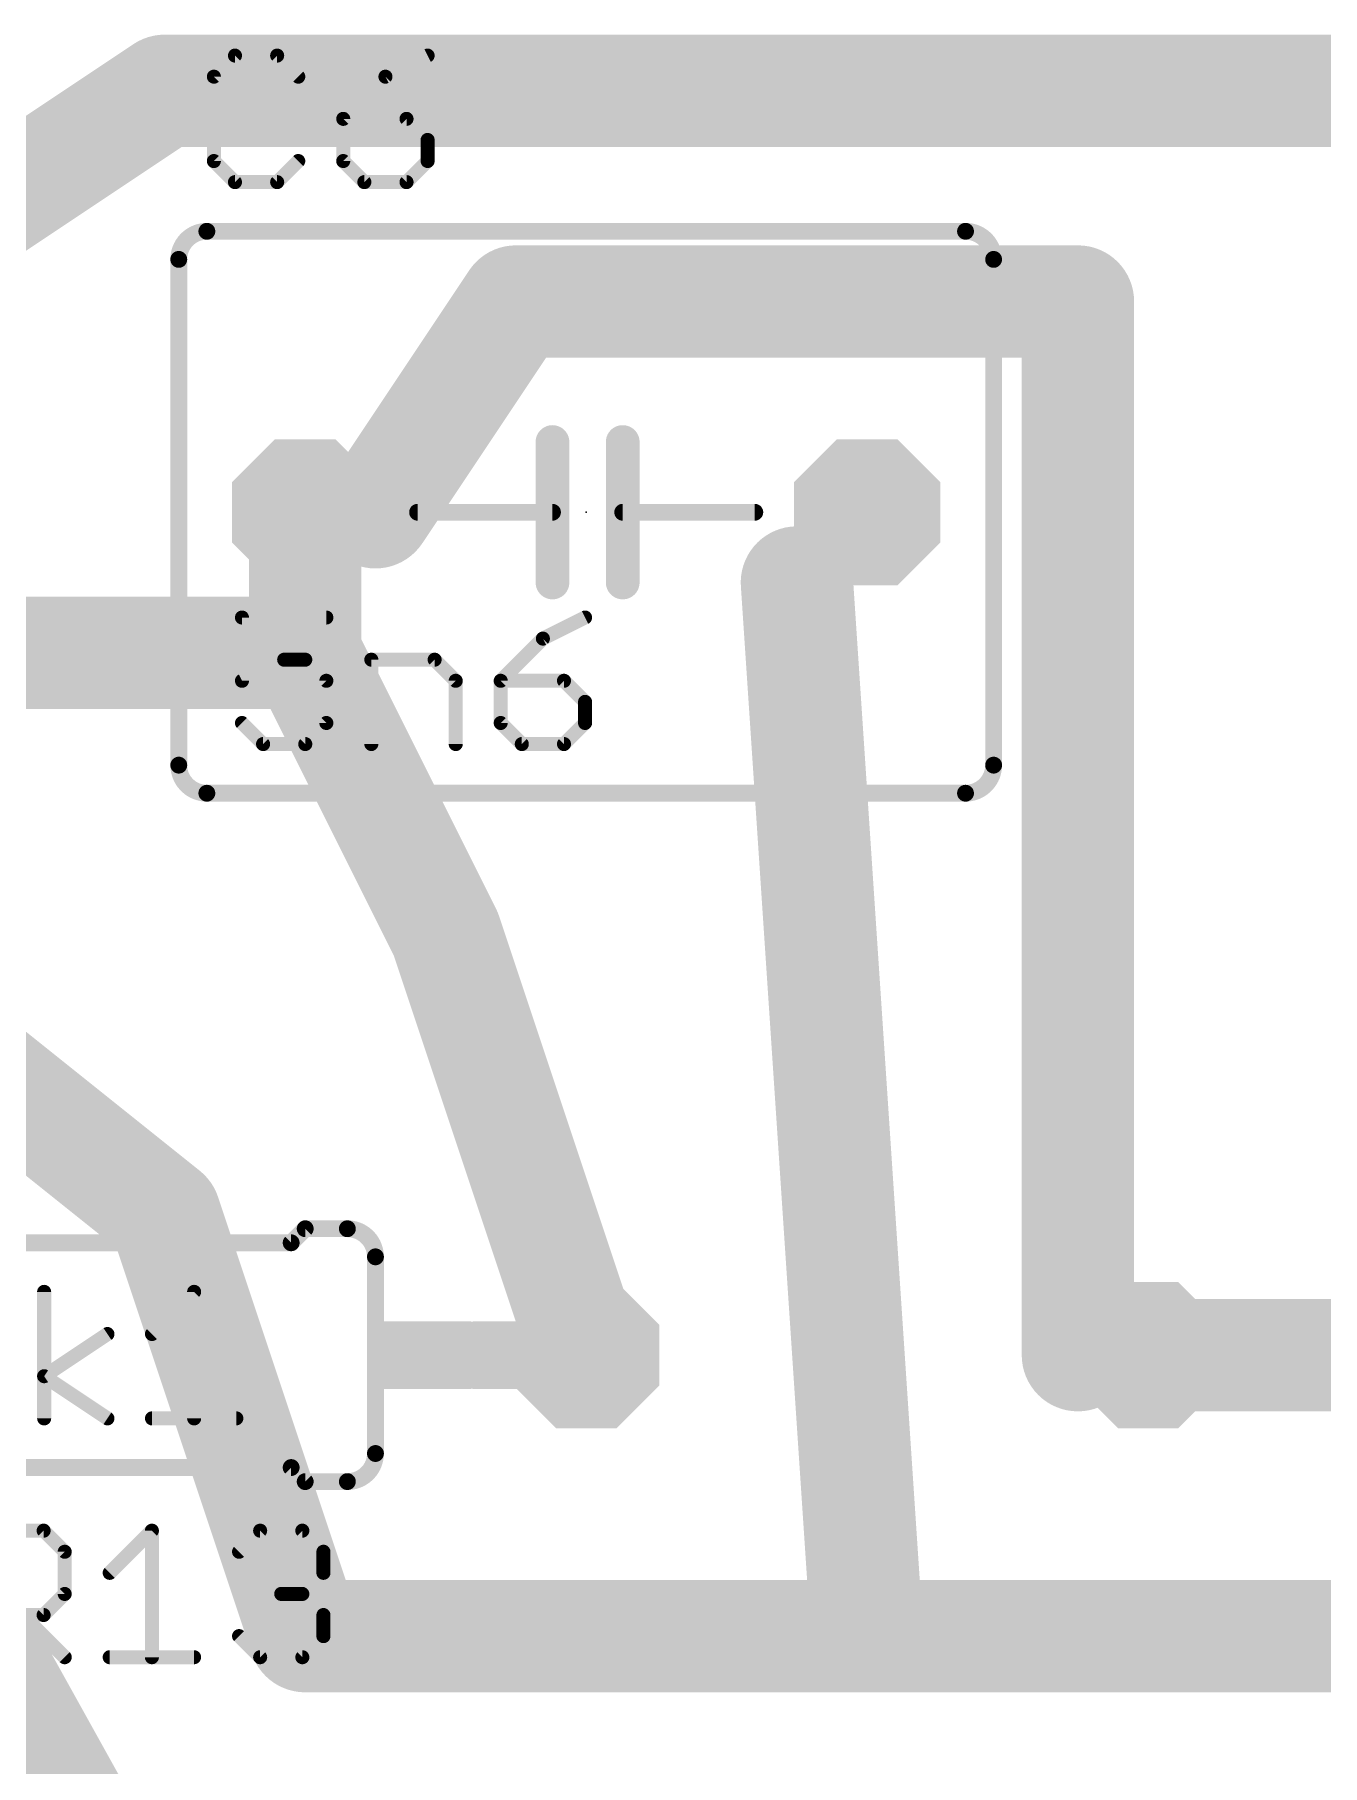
# Model space of a CAD drawing. Extents: x 0 to 4.04, y -0.39 to 3.15.
# Drawn here: x 1.754 to 2.212, y 0.604 to 1.22 of the extents above; entities that cross this region are included whole.
import ezdxf

# ---------------------------------------------------------------- set-up
doc = ezdxf.new("R2010")
doc.units = 0
for name, color, linetype in [('16', 175, 'CONTINUOUS'), ('17', 82, 'CONTINUOUS'), ('21', 253, 'CONTINUOUS'), ('23', 7, 'CONTINUOUS'), ('25', 253, 'CONTINUOUS'), ('27', 253, 'CONTINUOUS'), ('51', 253, 'CONTINUOUS')]:
    doc.layers.add(name, color=color, linetype=linetype)

# ---------------------------------------------------------------- blocks, each defined once
blk = doc.blocks.new('OCTAGONP')
at = {"const_width": 0.5}
blk.add_lwpolyline([(-0.25, -0.103553), (-0.25, 0.103553), (-0.103553, 0.25), (0.103553, 0.25), (0.25, 0.103553), (0.25, -0.103553), (0.103553, -0.25), (-0.103553, -0.25), (-0.25, -0.103553), (-0.25, 0.103553)], dxfattribs=at)
blk = doc.blocks.new('RECT')
blk.add_solid([(-0.5, -0.5), (0.5, -0.5), (-0.5, 0.5), (0.5, 0.5)])

msp = doc.modelspace()

# ---------------------------------------------------------------- linework, layer by layer
at = {"layer": '16'}
for points, const_width in [([(1.65, 1.1), (1.8, 1.2)], 0.04), ([(1.8, 1.2), (2.4, 1.2)], 0.04), ([(1.925, 1.125), (1.875, 1.05)], 0.04), ([(2.125, 1.125), (1.925, 1.125)], 0.04), ([(2.125, 0.75), (2.125, 1.125)], 0.04), ([(1.85, 1.05), (1.85, 1)], 0.04), ([(1.875, 1.05), (1.85, 1.05)], 0.026), ([(2.025, 1.025), (2.05, 1.05)], 0.026), ([(2.05, 0.65), (2.025, 1.025)], 0.04), ([(1.85, 1), (1.65, 1)], 0.04), ([(1.85, 1), (1.9, 0.9)], 0.04), ([(1.8, 0.8), (1.675, 0.9)], 0.04), ([(1.9, 0.9), (1.95, 0.75)], 0.04), ([(1.775, 0.575), (1.65, 0.8)], 0.04), ([(1.85, 0.65), (1.8, 0.8)], 0.04), ([(2.325, 0.75), (2.15, 0.75)], 0.04), ([(2.125, 0.75), (2.15, 0.75)], 0.026), ([(2.05, 0.65), (1.85, 0.65)], 0.04), ([(2.25, 0.65), (2.05, 0.65)], 0.04)]:
    msp.add_lwpolyline(points, dxfattribs=dict(at, const_width=const_width))
for points, const_width in [([(1.8, 1.21, 1), (1.8, 1.19)], 0.02), ([(1.805547, 1.191679, 1), (1.794453, 1.208321)], 0.02), ([(1.925, 1.135, 1), (1.925, 1.115)], 0.02), ([(1.933321, 1.119453, 1), (1.916679, 1.130547)], 0.02), ([(2.135, 1.125, 1), (2.115, 1.125)], 0.02), ([(2.125, 1.115, 1), (2.125, 1.135)], 0.02), ([(1.86, 1.05, 1), (1.84, 1.05)], 0.02), ([(1.85, 1.0565, 1), (1.85, 1.0435)], 0.013), ([(1.866679, 1.055547, 1), (1.883321, 1.044453)], 0.02), ([(1.875, 1.0435, 1), (1.875, 1.0565)], 0.013), ([(2.054596, 1.045404, 1), (2.045404, 1.054596)], 0.013), ([(2.034978, 1.025665, 1), (2.015022, 1.024335)], 0.02), ([(2.020404, 1.029596, 1), (2.029596, 1.020404)], 0.013), ([(1.858944, 1.004472, 1), (1.841056, 0.995528)], 0.02), ([(1.85, 0.99, 1), (1.85, 1.01)], 0.02), ([(1.84, 1, 1), (1.86, 1)], 0.02), ([(1.909487, 0.903162, 1), (1.890513, 0.896838)], 0.02), ([(1.891056, 0.895528, 1), (1.908944, 0.904472)], 0.02), ([(1.809487, 0.803162, 1), (1.790513, 0.796838)], 0.02), ([(1.793753, 0.792191, 1), (1.806247, 0.807809)], 0.02), ([(2.15, 0.76, 1), (2.15, 0.74)], 0.02), ([(1.940513, 0.746838, 1), (1.959487, 0.753162)], 0.02), ([(2.115, 0.75, 1), (2.135, 0.75)], 0.02), ([(2.125, 0.7565, 1), (2.125, 0.7435)], 0.013), ([(2.15, 0.7435, 1), (2.15, 0.7565)], 0.013), ([(1.85, 0.66, 1), (1.85, 0.64)], 0.02), ([(2.05, 0.66, 1), (2.05, 0.64)], 0.02), ([(2.05, 0.64, 1), (2.05, 0.66)], 0.02), ([(1.840513, 0.646838, 1), (1.859487, 0.653162)], 0.02), ([(2.040022, 0.649335, 1), (2.059978, 0.650665)], 0.02)]:
    msp.add_lwpolyline(points, format="xyb", dxfattribs=dict(at, const_width=const_width))
at = {"layer": '21'}
for points, const_width in [([(1.815, 1.15, 0.414214), (1.805, 1.14)], 0.006), ([(1.815, 1.1515, 1), (1.815, 1.1485)], 0.003), ([(1.815, 1.1485, 1), (1.815, 1.1515)], 0.003), ([(2.095, 1.14, 0.414214), (2.085, 1.15)], 0.006), ([(2.085, 1.1515, 1), (2.085, 1.1485)], 0.003), ([(2.085, 1.1485, 1), (2.085, 1.1515)], 0.003), ([(1.8065, 1.14, 1), (1.8035, 1.14)], 0.003), ([(1.8035, 1.14, 1), (1.8065, 1.14)], 0.003), ([(2.0965, 1.14, 1), (2.0935, 1.14)], 0.003), ([(2.0935, 1.14, 1), (2.0965, 1.14)], 0.003), ([(1.941, 1.075, 1), (1.935, 1.075)], 0.006), ([(1.966, 1.075, 1), (1.96, 1.075)], 0.006), ([(1.941, 1.05, 1), (1.935, 1.05)], 0.006), ([(1.966, 1.05, 1), (1.96, 1.05)], 0.006), ([(1.89, 1.0515, 1), (1.89, 1.0485)], 0.003), ([(1.935, 1.05, 1), (1.941, 1.05)], 0.006), ([(1.938, 1.0485, 1), (1.938, 1.0515)], 0.003), ([(1.96, 1.05, 1), (1.966, 1.05)], 0.006), ([(1.963, 1.0515, 1), (1.963, 1.0485)], 0.003), ([(2.01, 1.0485, 1), (2.01, 1.0515)], 0.003), ([(1.935, 1.025, 1), (1.941, 1.025)], 0.006), ([(1.96, 1.025, 1), (1.966, 1.025)], 0.006), ([(1.805, 0.96, 0.414214), (1.815, 0.95)], 0.006), ([(1.8065, 0.96, 1), (1.8035, 0.96)], 0.003), ([(1.8035, 0.96, 1), (1.8065, 0.96)], 0.003), ([(2.085, 0.95, 0.414214), (2.095, 0.96)], 0.006), ([(2.0965, 0.96, 1), (2.0935, 0.96)], 0.003), ([(2.0935, 0.96, 1), (2.0965, 0.96)], 0.003), ([(1.815, 0.9515, 1), (1.815, 0.9485)], 0.003), ([(1.815, 0.9485, 1), (1.815, 0.9515)], 0.003), ([(2.085, 0.9515, 1), (2.085, 0.9485)], 0.003), ([(2.085, 0.9485, 1), (2.085, 0.9515)], 0.003), ([(1.85, 0.7965, 1), (1.85, 0.7935)], 0.003), ([(1.851061, 0.793939, 1), (1.848939, 0.796061)], 0.003), ([(1.875, 0.785, 0.414214), (1.865, 0.795)], 0.006), ([(1.865, 0.7965, 1), (1.865, 0.7935)], 0.003), ([(1.865, 0.7935, 1), (1.865, 0.7965)], 0.003), ([(1.843939, 0.791061, 1), (1.846061, 0.788939)], 0.003), ([(1.845, 0.7885, 1), (1.845, 0.7915)], 0.003), ([(1.8765, 0.785, 1), (1.8735, 0.785)], 0.003), ([(1.8735, 0.785, 1), (1.8765, 0.785)], 0.003), ([(1.865, 0.705, 0.414214), (1.875, 0.715)], 0.006), ([(1.8765, 0.715, 1), (1.8735, 0.715)], 0.003), ([(1.8735, 0.715, 1), (1.8765, 0.715)], 0.003), ([(1.846061, 0.711061, 1), (1.843939, 0.708939)], 0.003), ([(1.845, 0.7085, 1), (1.845, 0.7115)], 0.003), ([(1.85, 0.7065, 1), (1.85, 0.7035)], 0.003), ([(1.848939, 0.703939, 1), (1.851061, 0.706061)], 0.003), ([(1.865, 0.7065, 1), (1.865, 0.7035)], 0.003), ([(1.865, 0.7035, 1), (1.865, 0.7065)], 0.003)]:
    msp.add_lwpolyline(points, format="xyb", dxfattribs=dict(at, const_width=const_width))
for points, const_width in [([(2.085, 1.15), (1.815, 1.15)], 0.006), ([(1.805, 1.14), (1.805, 0.96)], 0.006), ([(2.095, 0.96), (2.095, 1.14)], 0.006), ([(1.938, 1.075), (1.938, 1.05)], 0.012), ([(1.963, 1.075), (1.963, 1.05)], 0.012), ([(1.938, 1.05), (1.938, 1.025)], 0.012), ([(1.963, 1.05), (1.963, 1.025)], 0.012), ([(1.938, 1.05), (1.89, 1.05)], 0.006), ([(1.963, 1.05), (2.01, 1.05)], 0.006), ([(1.815, 0.95), (2.085, 0.95)], 0.006), ([(1.845, 0.79), (1.85, 0.795)], 0.006), ([(1.865, 0.795), (1.85, 0.795)], 0.006), ([(1.655, 0.79), (1.845, 0.79)], 0.006), ([(1.875, 0.785), (1.875, 0.715)], 0.006), ([(1.655, 0.71), (1.845, 0.71)], 0.006), ([(1.845, 0.71), (1.85, 0.705)], 0.006), ([(1.865, 0.705), (1.85, 0.705)], 0.006)]:
    msp.add_lwpolyline(points, dxfattribs=dict(at, const_width=const_width))
at = {"layer": '23'}
msp.add_point((1.95, 1.05), dxfattribs=at)
at = {"layer": '25', "const_width": 0.005}
for points in [[(1.825006, 1.212538), (1.8175, 1.205032)], [(1.840019, 1.212538), (1.825006, 1.212538)], [(1.847526, 1.205032), (1.840019, 1.212538)], [(1.893565, 1.212538), (1.878552, 1.205032)], [(1.8175, 1.205032), (1.8175, 1.175006)], [(1.878552, 1.205032), (1.863539, 1.190019)], [(1.863539, 1.190019), (1.863539, 1.175006)], [(1.886058, 1.190019), (1.863539, 1.190019)], [(1.893565, 1.182513), (1.886058, 1.190019)], [(1.893565, 1.175006), (1.893565, 1.182513)], [(1.8175, 1.175006), (1.825006, 1.1675)], [(1.840019, 1.1675), (1.847526, 1.175006)], [(1.863539, 1.175006), (1.871046, 1.1675)], [(1.886058, 1.1675), (1.893565, 1.175006)], [(1.825006, 1.1675), (1.840019, 1.1675)], [(1.871046, 1.1675), (1.886058, 1.1675)], [(1.734382, 0.687538), (1.756901, 0.687538)], [(1.756901, 0.687538), (1.764408, 0.680032)], [(1.780421, 0.672526), (1.795434, 0.687538)], [(1.795434, 0.687538), (1.795434, 0.6425)], [(1.826461, 0.680032), (1.833967, 0.687538)], [(1.833967, 0.687538), (1.84898, 0.687538)], [(1.84898, 0.687538), (1.856486, 0.680032)], [(1.764408, 0.680032), (1.764408, 0.665019)], [(1.856486, 0.680032), (1.856486, 0.672526)], [(1.856486, 0.672526), (1.84898, 0.665019)], [(1.764408, 0.665019), (1.756901, 0.657513)], [(1.84898, 0.665019), (1.841473, 0.665019)], [(1.84898, 0.665019), (1.856486, 0.657513)], [(1.756901, 0.657513), (1.734382, 0.657513)], [(1.749395, 0.657513), (1.764408, 0.6425)], [(1.856486, 0.657513), (1.856486, 0.650006)], [(1.833967, 0.6425), (1.826461, 0.650006)], [(1.856486, 0.650006), (1.84898, 0.6425)], [(1.780421, 0.6425), (1.810447, 0.6425)], [(1.84898, 0.6425), (1.833967, 0.6425)]]:
    msp.add_lwpolyline(points, dxfattribs=at)
at = {"layer": '25', "const_width": 0.0025}
for points in [[(1.825006, 1.213788, 1), (1.825006, 1.211288)], [(1.82589, 1.211655, 1), (1.824123, 1.213422)], [(1.840903, 1.213422, 1), (1.839135, 1.211655)], [(1.840019, 1.211288, 1), (1.840019, 1.213788)], [(1.894124, 1.21142, 1), (1.893006, 1.213656)], [(1.81875, 1.205032, 1), (1.81625, 1.205032)], [(1.877993, 1.20615, 1), (1.879111, 1.203914)], [(1.879436, 1.204148, 1), (1.877668, 1.205916)], [(1.816616, 1.205916, 1), (1.818384, 1.204148)], [(1.846642, 1.204148, 1), (1.848409, 1.205916)], [(1.864789, 1.190019, 1), (1.862289, 1.190019)], [(1.863539, 1.191269, 1), (1.863539, 1.188769)], [(1.862655, 1.190903, 1), (1.864423, 1.189135)], [(1.886942, 1.190903, 1), (1.885175, 1.189135)], [(1.886058, 1.188769, 1), (1.886058, 1.191269)], [(1.894815, 1.182513, 1), (1.892315, 1.182513)], [(1.892681, 1.181629, 1), (1.894449, 1.183397)], [(1.818384, 1.17589, 1), (1.816616, 1.174123)], [(1.848409, 1.174123, 1), (1.846642, 1.17589)], [(1.864423, 1.17589, 1), (1.862655, 1.174123)], [(1.894449, 1.174123, 1), (1.892681, 1.17589)], [(1.81625, 1.175006, 1), (1.81875, 1.175006)], [(1.862289, 1.175006, 1), (1.864789, 1.175006)], [(1.892315, 1.175006, 1), (1.894815, 1.175006)], [(1.825006, 1.16875, 1), (1.825006, 1.16625)], [(1.824123, 1.166616, 1), (1.82589, 1.168384)], [(1.839135, 1.168384, 1), (1.840903, 1.166616)], [(1.840019, 1.16625, 1), (1.840019, 1.16875)], [(1.871046, 1.16875, 1), (1.871046, 1.16625)], [(1.870162, 1.166616, 1), (1.87193, 1.168384)], [(1.885175, 1.168384, 1), (1.886942, 1.166616)], [(1.886058, 1.16625, 1), (1.886058, 1.16875)], [(1.757785, 0.688422, 1), (1.756017, 0.686655)], [(1.756901, 0.686288, 1), (1.756901, 0.688788)], [(1.796684, 0.687538, 1), (1.794184, 0.687538)], [(1.796318, 0.686655, 1), (1.79455, 0.688422)], [(1.833967, 0.688788, 1), (1.833967, 0.686288)], [(1.834851, 0.686655, 1), (1.833083, 0.688422)], [(1.849864, 0.688422, 1), (1.848096, 0.686655)], [(1.84898, 0.686288, 1), (1.84898, 0.688788)], [(1.765658, 0.680032, 1), (1.763158, 0.680032)], [(1.763524, 0.679148, 1), (1.765291, 0.680916)], [(1.825577, 0.680916, 1), (1.827344, 0.679148)], [(1.857736, 0.680032, 1), (1.855236, 0.680032)], [(1.855602, 0.679148, 1), (1.85737, 0.680916)], [(1.779537, 0.673409, 1), (1.781305, 0.671642)], [(1.855236, 0.672526, 1), (1.857736, 0.672526)], [(1.85737, 0.671642, 1), (1.855602, 0.673409)], [(1.763158, 0.665019, 1), (1.765658, 0.665019)], [(1.765291, 0.664135, 1), (1.763524, 0.665903)], [(1.841473, 0.666269, 1), (1.841473, 0.663769)], [(1.849864, 0.665903, 1), (1.848096, 0.664135)], [(1.848096, 0.665903, 1), (1.849864, 0.664135)], [(1.84898, 0.663769, 1), (1.84898, 0.666269)], [(1.756017, 0.658397, 1), (1.757785, 0.656629)], [(1.756901, 0.656263, 1), (1.756901, 0.658763)], [(1.857736, 0.657513, 1), (1.855236, 0.657513)], [(1.855602, 0.656629, 1), (1.85737, 0.658397)], [(1.827344, 0.65089, 1), (1.825577, 0.649123)], [(1.855236, 0.650006, 1), (1.857736, 0.650006)], [(1.85737, 0.649123, 1), (1.855602, 0.65089)], [(1.763524, 0.641616, 1), (1.765291, 0.643384)], [(1.780421, 0.64375, 1), (1.780421, 0.64125)], [(1.794184, 0.6425, 1), (1.796684, 0.6425)], [(1.810447, 0.64125, 1), (1.810447, 0.64375)], [(1.833967, 0.64375, 1), (1.833967, 0.64125)], [(1.833083, 0.641616, 1), (1.834851, 0.643384)], [(1.848096, 0.643384, 1), (1.849864, 0.641616)], [(1.84898, 0.64125, 1), (1.84898, 0.64375)]]:
    msp.add_lwpolyline(points, format="xyb", dxfattribs=at)
at = {"layer": '27', "const_width": 0.005}
for points in [[(1.857526, 1.012538), (1.8275, 1.012538)], [(1.8275, 1.012538), (1.8275, 0.990019)], [(1.949604, 1.012538), (1.934591, 1.005032)], [(1.934591, 1.005032), (1.919578, 0.990019)], [(1.8275, 0.990019), (1.842513, 0.997526)], [(1.842513, 0.997526), (1.850019, 0.997526)], [(1.850019, 0.997526), (1.857526, 0.990019)], [(1.873539, 0.9675), (1.873539, 0.997526)], [(1.873539, 0.997526), (1.896058, 0.997526)], [(1.896058, 0.997526), (1.903565, 0.990019)], [(1.857526, 0.990019), (1.857526, 0.975006)], [(1.903565, 0.990019), (1.903565, 0.9675)], [(1.919578, 0.990019), (1.919578, 0.975006)], [(1.942098, 0.990019), (1.919578, 0.990019)], [(1.949604, 0.982513), (1.942098, 0.990019)], [(1.949604, 0.975006), (1.949604, 0.982513)], [(1.835006, 0.9675), (1.8275, 0.975006)], [(1.857526, 0.975006), (1.850019, 0.9675)], [(1.919578, 0.975006), (1.927085, 0.9675)], [(1.942098, 0.9675), (1.949604, 0.975006)], [(1.850019, 0.9675), (1.835006, 0.9675)], [(1.927085, 0.9675), (1.942098, 0.9675)], [(1.757094, 0.7275), (1.757094, 0.772538)], [(1.795461, 0.757526), (1.810473, 0.772538)], [(1.810473, 0.772538), (1.810473, 0.7275)], [(1.757094, 0.742513), (1.779614, 0.757526)], [(1.779614, 0.7275), (1.757094, 0.742513)], [(1.795461, 0.7275), (1.825486, 0.7275)]]:
    msp.add_lwpolyline(points, dxfattribs=at)
at = {"layer": '27', "const_width": 0.0025}
for points in [[(1.8275, 1.013788, 1), (1.8275, 1.011288)], [(1.82875, 1.012538, 1), (1.82625, 1.012538)], [(1.857526, 1.011288, 1), (1.857526, 1.013788)], [(1.950163, 1.01142, 1), (1.949045, 1.013656)], [(1.934032, 1.00615, 1), (1.93515, 1.003914)], [(1.935475, 1.004148, 1), (1.933707, 1.005916)], [(1.842513, 0.998776, 1), (1.842513, 0.996276)], [(1.843072, 0.996408, 1), (1.841954, 0.998644)], [(1.850903, 0.998409, 1), (1.849135, 0.996642)], [(1.850019, 0.996276, 1), (1.850019, 0.998776)], [(1.874789, 0.997526, 1), (1.872289, 0.997526)], [(1.873539, 0.998776, 1), (1.873539, 0.996276)], [(1.896942, 0.998409, 1), (1.895175, 0.996642)], [(1.896058, 0.996276, 1), (1.896058, 0.998776)], [(1.826941, 0.991137, 1), (1.828059, 0.988901)], [(1.858776, 0.990019, 1), (1.856276, 0.990019)], [(1.856642, 0.989135, 1), (1.858409, 0.990903)], [(1.904815, 0.990019, 1), (1.902315, 0.990019)], [(1.902681, 0.989135, 1), (1.904449, 0.990903)], [(1.920828, 0.990019, 1), (1.918328, 0.990019)], [(1.919578, 0.991269, 1), (1.919578, 0.988769)], [(1.918695, 0.990903, 1), (1.920462, 0.989135)], [(1.942982, 0.990903, 1), (1.941214, 0.989135)], [(1.942098, 0.988769, 1), (1.942098, 0.991269)], [(1.82625, 0.990019, 1), (1.82875, 0.990019)], [(1.950854, 0.982513, 1), (1.948354, 0.982513)], [(1.94872, 0.981629, 1), (1.950488, 0.983397)], [(1.828384, 0.97589, 1), (1.826616, 0.974123)], [(1.856276, 0.975006, 1), (1.858776, 0.975006)], [(1.858409, 0.974123, 1), (1.856642, 0.97589)], [(1.918328, 0.975006, 1), (1.920828, 0.975006)], [(1.920462, 0.97589, 1), (1.918695, 0.974123)], [(1.948354, 0.975006, 1), (1.950854, 0.975006)], [(1.950488, 0.974123, 1), (1.94872, 0.97589)], [(1.835006, 0.96875, 1), (1.835006, 0.96625)], [(1.834123, 0.966616, 1), (1.83589, 0.968384)], [(1.849135, 0.968384, 1), (1.850903, 0.966616)], [(1.850019, 0.96625, 1), (1.850019, 0.96875)], [(1.872289, 0.9675, 1), (1.874789, 0.9675)], [(1.902315, 0.9675, 1), (1.904815, 0.9675)], [(1.927085, 0.96875, 1), (1.927085, 0.96625)], [(1.926201, 0.966616, 1), (1.927969, 0.968384)], [(1.941214, 0.968384, 1), (1.942982, 0.966616)], [(1.942098, 0.96625, 1), (1.942098, 0.96875)], [(1.758344, 0.772538, 1), (1.755844, 0.772538)], [(1.811723, 0.772538, 1), (1.809223, 0.772538)], [(1.811357, 0.771655, 1), (1.809589, 0.773422)], [(1.780307, 0.756486, 1), (1.77892, 0.758566)], [(1.794577, 0.758409, 1), (1.796344, 0.756642)], [(1.757788, 0.743553, 1), (1.756401, 0.741473)], [(1.756401, 0.743553, 1), (1.757788, 0.741473)], [(1.755844, 0.7275, 1), (1.758344, 0.7275)], [(1.77892, 0.72646, 1), (1.780307, 0.72854)], [(1.795461, 0.72875, 1), (1.795461, 0.72625)], [(1.809223, 0.7275, 1), (1.811723, 0.7275)], [(1.825486, 0.72625, 1), (1.825486, 0.72875)]]:
    msp.add_lwpolyline(points, format="xyb", dxfattribs=at)
at = {"layer": '51', "const_width": 0.024}
for points in [[(1.95, 0.75), (1.91, 0.75)], [(2.15, 0.75), (2.19, 0.75)]]:
    msp.add_lwpolyline(points, dxfattribs=at)
at = {"layer": '51', "const_width": 0.012}
for points in [[(1.91, 0.756, 1), (1.91, 0.744)], [(1.95, 0.744, 1), (1.95, 0.756)], [(2.15, 0.756, 1), (2.15, 0.744)], [(2.19, 0.744, 1), (2.19, 0.756)]]:
    msp.add_lwpolyline(points, format="xyb", dxfattribs=at)

# ---------------------------------------------------------------- block references
at = {"layer": '17', "xscale": 0.052, "yscale": 0.052}
for p in [(1.85, 1.05), (1.85, 1.05), (2.05, 1.05), (2.05, 1.05), (2.15, 0.75), (2.15, 0.75)]:
    msp.add_blockref('OCTAGONP', p, dxfattribs=at)
at = {"layer": '17', "xscale": 0.052, "yscale": 0.052, "rotation": 180}
msp.add_blockref('OCTAGONP', (1.95, 0.75), dxfattribs=at)
msp.add_blockref('OCTAGONP', (1.95, 0.75), dxfattribs=at)
at = {"layer": '21', "xscale": 0.034, "yscale": 0.024, "rotation": 180}
msp.add_blockref('RECT', (1.892, 0.75), dxfattribs=at)
at = {"layer": '21', "xscale": 0.034, "yscale": 0.024}
msp.add_blockref('RECT', (2.208, 0.75), dxfattribs=at)

doc.saveas('drawing.dxf')
